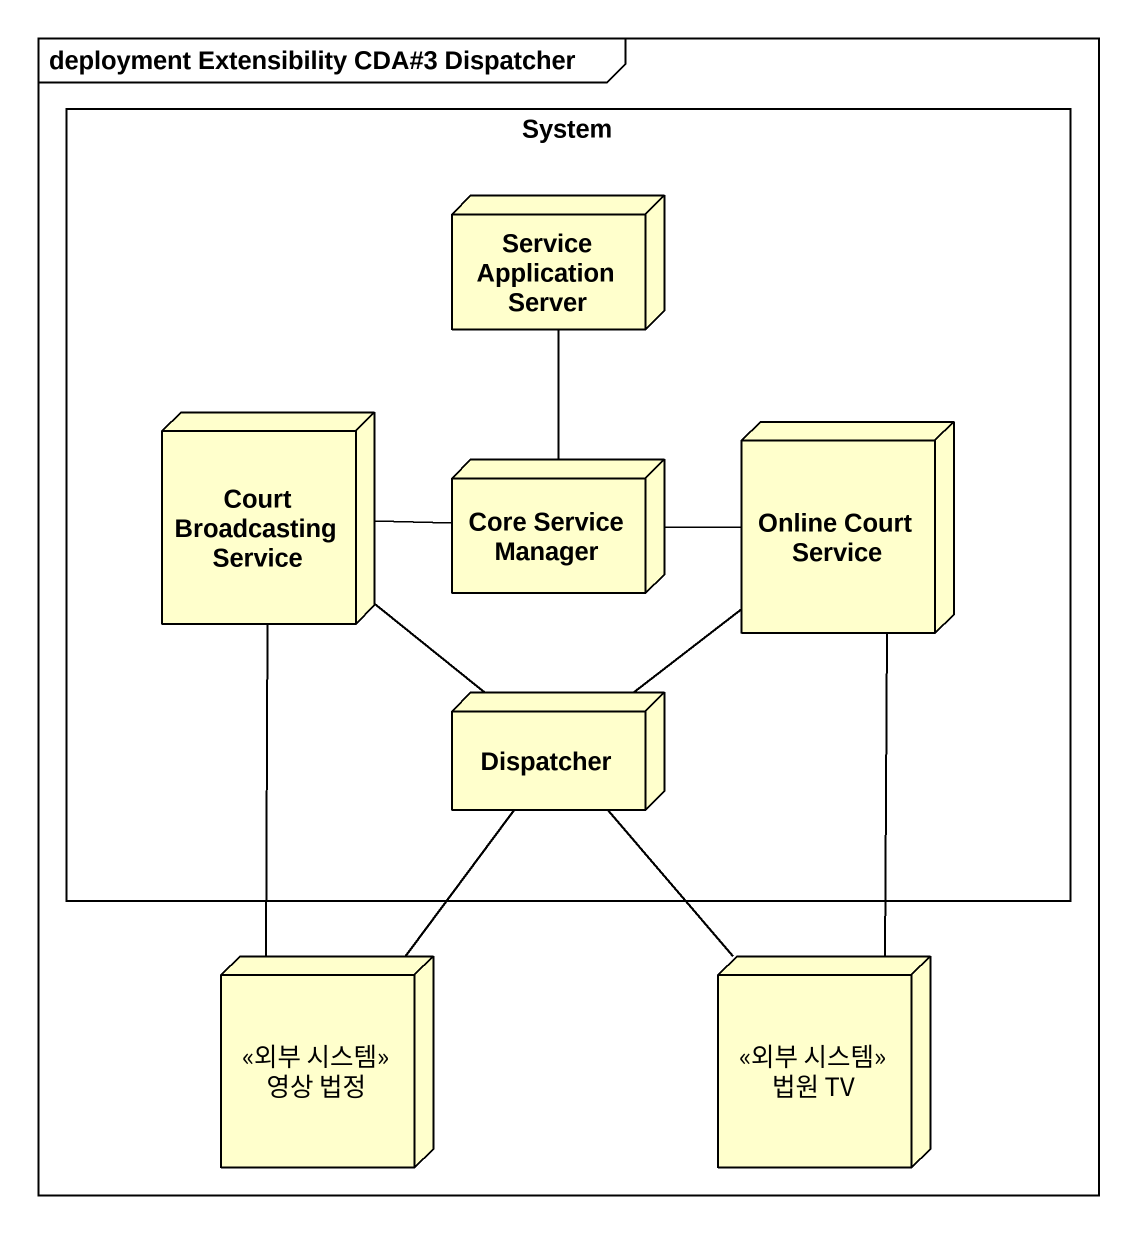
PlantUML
@startuml
mainframe deployment Extensibility CDA#3 Dispatcher
rectangle System {
  node "Service Application Server" as Service_Application_Server
  node "Court Broadcasting Service" as Court_Broadcasting_Service
  node "Core Service Manager" as Core_Service_Manager
  node "Online Court Service" as Online_Court_Service
  node Dispatcher
}
node "<<외부 시스템>> 영상 법정" as 외부_시스템_영상_법정
node "<<외부 시스템>> 법원 TV" as 외부_시스템_법원_TV
Service_Application_Server -- Core_Service_Manager
Court_Broadcasting_Service -- Dispatcher
Core_Service_Manager -left- Court_Broadcasting_Service
Core_Service_Manager -right- Online_Court_Service
Online_Court_Service -- Dispatcher
외부_시스템_영상_법정 -up- Court_Broadcasting_Service
외부_시스템_영상_법정 -up- Dispatcher
외부_시스템_법원_TV -up- Online_Court_Service
외부_시스템_법원_TV -up- Dispatcher
@enduml
